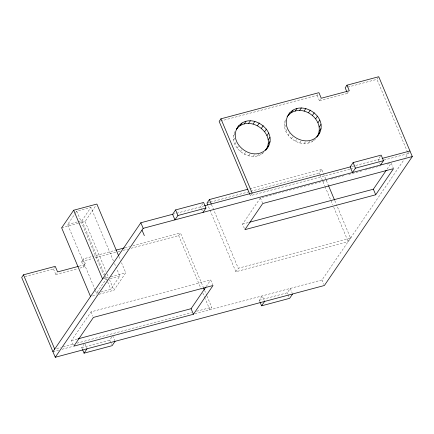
<?xml version="1.0" encoding="UTF-8"?>
<svg xmlns="http://www.w3.org/2000/svg" width="434" height="434" viewBox="0 0 434 434"><rect width="100%" height="100%" fill="white"/><g stroke="black" fill="none" stroke-linecap="round" stroke-linejoin="round"><path stroke-width="0.33" stroke-dasharray="2.17 1.63" d="M263.823 152.356C251.047 164.329 227.676 147.744 234.805 131.681M315.751 138.712C303.274 151.976 278.482 135.386 285.816 118.78M78.049 221.714L81.95 220.667L90.912 207.365L113.486 261.073M78.57 223.304L85.075 221.557L96.131 205.141M101.073 291.984L110.827 289.364L119.789 276.062L116.638 268.57M98.99 294.274L113.952 290.254L125.746 272.742L121.547 262.754M351.144 237.246L348.171 241.602L235.874 271.755L208.043 205.553M95.209 290.086L67.644 224.508L75.239 213.371M75.619 212.812L76.758 211.141L90.912 207.365M24.944 276.577L53.469 268.966L54.538 267.398M53.469 268.966L55.812 274.538L56.881 272.97M79.932 268.103L83.843 267.062L81.505 261.49L83.285 258.876L115.243 250.353M83.843 267.062L85.628 264.447L83.285 258.876M95.469 290.709L96.522 293.205L105.636 279.838L107.567 279.322M73.303 344.927L71.485 340.592L91.091 311.84L210.696 279.941L212.774 284.894M82.238 348.827L81.717 347.591L83.946 344.325M233.638 135.663L235.065 133.574M233.655 139.938L235.434 137.328M234.843 144.213L236.622 141.603M237.127 148.2L238.906 145.585M131.052 248.275L178.683 235.575L180.463 232.96L203.291 287.254M81.717 347.591L109.753 340.115L112.721 335.759L114.804 340.706M202.873 203.546L200.649 206.812L201.17 208.049M240.349 151.618L242.129 149.003M244.288 154.244L246.073 151.629M248.682 155.893L250.461 153.278M253.223 156.452L254.649 154.363M257.606 155.887L258.675 154.32M261.534 154.233L262.25 153.191M284.65 122.768L285.366 121.721M284.666 127.043L285.735 125.475M285.854 131.318L287.634 128.703M288.138 135.299L289.917 132.685M220.456 121.075L317.156 95.285L318.225 93.717M251.438 194.123L250.369 195.691L349.896 169.146M291.355 138.723L293.14 136.108M317.156 95.285L319.495 100.856L320.921 98.768M295.299 141.343L297.078 138.734M244.38 228.425L242.557 224.096L260.378 197.958L274.114 194.291M299.688 142.992L301.473 140.377M206.172 286.576L210.696 279.941M304.234 143.556L306.013 140.941M308.617 142.987L310.402 140.377M312.545 141.338L314.33 138.723M319.495 100.856L347.531 93.381L348.6 91.813M206.964 295.993L211.683 307.223L209.904 309.838L205.179 298.608M347.78 87.12L376.956 79.335L378.383 77.247M259.782 301.478L259.261 300.241L262.228 295.885L264.311 300.838M259.261 300.241L287.292 292.766L290.259 288.409L292.082 292.738M380.417 156.197L378.188 159.462L380.01 163.797M387.03 169.184L391.197 163.07L393.28 168.018M194.855 313.853L322.033 279.935L404.249 159.365M405.774 157.13L409.956 150.989M235.874 271.755L238.261 268.266L350.558 238.114L336.643 205.016M210.262 202.179L319.294 172.906L321.681 169.417L328.245 185.03M67.644 224.508L77.398 221.893M61.655 227.845L77.919 223.477M249.859 188.698L321.681 169.417M207.647 202.879L209.606 202.358M96.522 293.205L98.469 292.684M92.485 296.015L96.391 294.968M172.613 214.287L175.873 213.419M176.524 213.246L203.915 205.944M352.11 166.417L381.432 158.6M350.553 168.972L354.48 167.925M383.949 160.065L408.177 153.603L376.956 79.335M274.771 194.117L310.744 184.526M311.4 184.352L327.1 180.164M331.023 179.117L345.415 175.282M348.681 174.408L361.766 170.92M365.037 170.047L380.081 166.032M387.274 164.117L390.546 163.244M125.025 247.743L129.592 246.528M132.853 245.655L180.463 232.96M81.505 261.49L92.583 258.534M95.192 257.839L117.359 251.926M118.01 251.753L120.619 251.058M123.223 250.364L127.791 249.149M79.107 266.183L85.628 264.447M242.557 224.096L248.443 222.523M55.812 274.538L77.323 268.798M102.543 278.932L108.343 277.386M110.92 276.697L125.746 272.742M110.138 278.639L119.789 276.062M71.485 340.592L77.366 339.025M56.664 348.567L60.586 347.52M63.207 346.826L73.672 344.032M76.943 343.164L191.405 312.632M196.64 311.238L211.683 307.223M52.921 351.708L58.807 350.135M61.997 349.283L73.194 346.299M347.01 92.144L347.531 93.381M334.809 200.644L336.383 204.387M319.294 172.906L319.82 174.153M320.08 174.777L324.806 186.018M325.071 186.642L332.683 204.756M333.735 207.251L348.171 241.602M322.033 279.935L323.851 284.27M260.378 197.958L262.462 202.906M287.292 292.766L287.813 294.002M288.073 294.621L289.115 297.095M211.483 204.566L238.261 268.266M201.43 208.667L202.466 211.146M204.598 290.373L206.698 295.37M178.683 235.575L201.246 289.245M202.819 292.988L204.919 297.984M118.921 256.505L120.495 260.254M114.538 263.574L116.377 267.946M85.075 221.557L106.075 271.521M107.127 274.017L108.44 277.142M109.487 279.637L113.952 290.254M81.95 220.667L105.055 275.628M105.316 276.252L107.415 281.248M107.681 281.872L110.827 289.364M76.758 211.141L103.536 274.841M104.589 277.337L105.636 279.838M109.753 340.115L111.571 344.444M91.091 311.84L92.909 316.174M84.95 343.853L86.767 348.182"/><path stroke-width="0.65" d="M265.706 150.142C277.125 133.439 248.584 113.231 236.416 129.234M265.809 150.039C281.905 132.582 249.311 108.288 237.062 128.258M287.596 116.171C279.474 134.703 309.979 151.406 319.793 132.674C327.941 114.712 298.315 97.878 288.073 115.357L291.279 112.731L293.059 110.117M317.042 136.753C326.118 122.014 305.411 104.019 291.279 112.731M238.846 125.643C225.496 141.923 252.566 163.737 266.519 148.992M287.107 116.827L289.858 112.748M78.456 266.362L57.592 271.923L55.254 266.351L23.485 274.825L21.7 277.44L55.259 357.274L324.372 285.507L412.3 156.56L378.741 76.726L346.972 85.194L345.187 87.809L346.75 91.525M118.656 255.881L96.869 204.051L73.666 210.235L61.655 227.845L90.532 296.541M52.921 351.708L140.844 222.761L172.613 214.287L175.586 209.931L203.617 202.456L205.96 208.027L202.987 212.383M55.259 357.274L143.187 228.333L412.3 156.56M346.972 85.194L349.31 90.766L321.279 98.241L318.936 92.675L220.933 118.813L219.148 121.422L249.843 194.443M82.498 349.446L84.06 353.162L87.028 348.806M205.96 208.027L177.929 215.503L174.956 219.859L172.613 214.287M240.268 125.632L242.047 123.017M244.196 123.978L245.975 121.363M248.579 123.413L250.364 120.798M253.12 123.972L254.904 121.363M257.514 125.621L259.299 123.012M115.064 341.325L112.091 345.681L84.06 353.162M261.452 128.247L263.237 125.632M264.675 131.665L266.46 129.055M266.959 135.652L268.744 133.037M268.147 139.927L269.932 137.312M268.163 144.202L269.943 141.587M266.997 148.184L268.782 145.569M295.207 111.082L296.986 108.467M299.59 110.518L301.37 107.903M304.131 111.077L305.916 108.462M308.525 112.726L310.305 110.111M312.464 115.346L314.249 112.737M315.686 118.77L317.471 116.155M78.017 338.851L191.09 308.693L205.792 287.129M317.97 122.751L319.755 120.137M319.158 127.026L320.943 124.412M193.434 314.265L213.034 285.512L93.429 317.411L73.823 346.164L193.434 314.265L191.09 308.693M319.174 131.301L320.954 128.692M318.008 135.289L319.793 132.674M316.82 137.144L317.531 136.097M353.124 162.582L350.157 166.938L352.495 172.51L355.468 168.153L383.499 160.678L381.161 155.106L353.124 162.582L355.468 168.153M260.037 302.097L261.599 305.813L264.572 301.456M292.603 293.981L289.635 298.337L261.599 305.813M380.531 165.034L383.499 160.678M249.751 222.175L373.376 189.208L386.271 170.296M375.719 194.774L393.54 168.636L262.722 203.524L244.901 229.662L375.719 194.774L373.376 189.208M247.901 189.224L209.383 199.569L206.996 203.058L207.783 204.929M204.566 205.765L351.025 166.705M382.077 158.426L409.956 150.989M115.894 250.179L124.374 247.917M328.505 185.654L334.543 200.02M220.933 118.813L252.149 193.076M209.383 199.569L211.217 203.942M175.586 209.931L177.929 215.503M203.551 287.878L204.338 289.749M140.844 222.761L143.187 228.333M141.999 230.074L144.338 235.646M73.666 210.235L102.543 278.932M23.485 274.825L54.7 349.093"/></g></svg>
